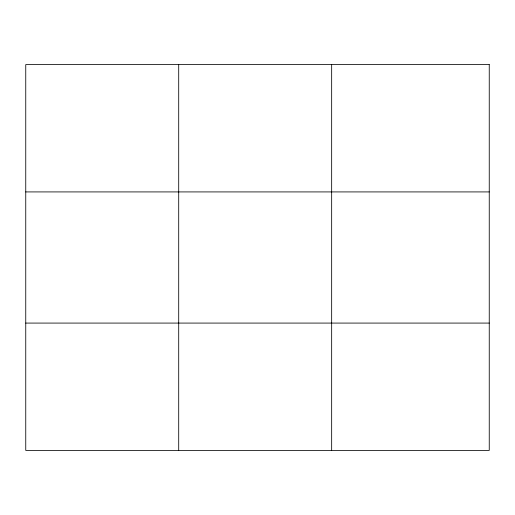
<?xml version="1.0" encoding="UTF-8"?>
<svg xmlns="http://www.w3.org/2000/svg" width="515" height="515" viewBox="0 0 515 515"><rect width="100%" height="100%" fill="white"/><g stroke="black" fill="none" stroke-linecap="round" stroke-linejoin="round"><path stroke-width="0.77" d="M178.705 64.613L178.705 450.387M331.66 64.613L331.66 450.387M25.75 191.921L489.25 191.921M25.75 323.079L489.25 323.079M489.25 64.613L489.25 450.387L25.75 450.387L25.75 64.613L489.25 64.613"/></g></svg>
